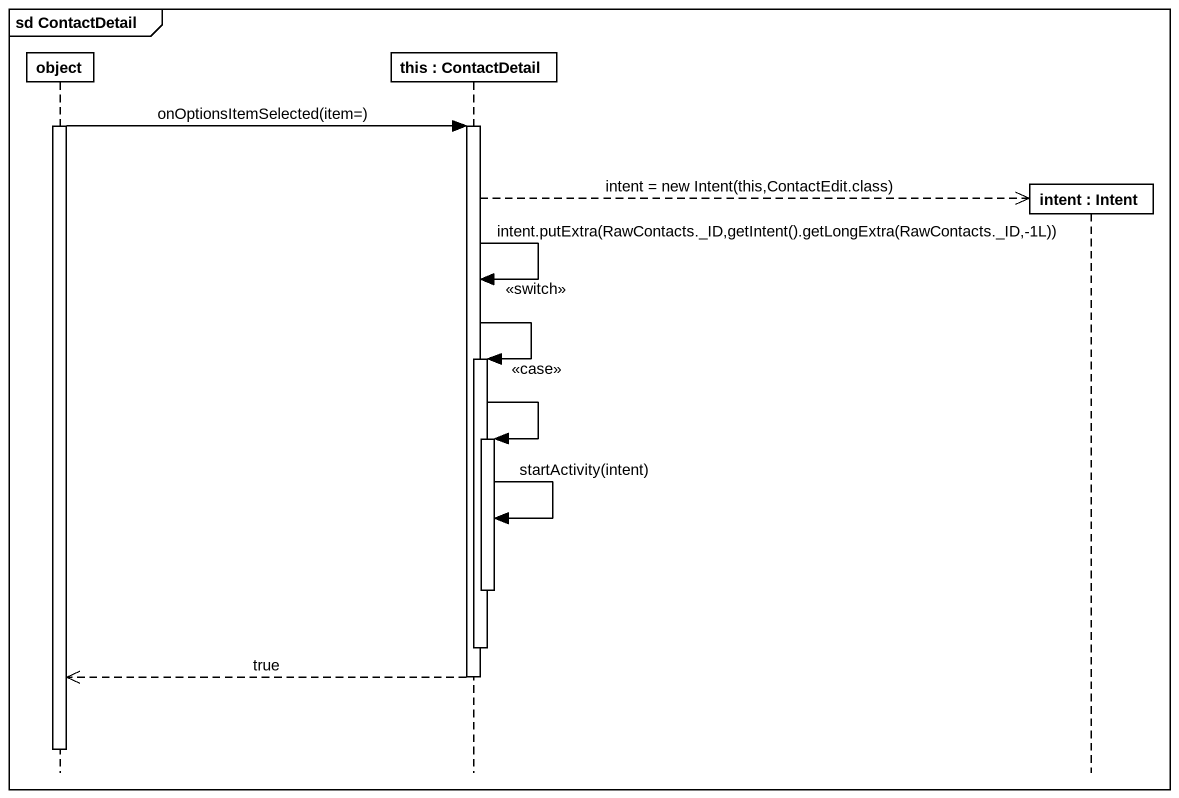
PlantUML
@startuml
mainframe sd ContactDetail
hide footbox
participant "object" as object_
participant "this : ContactDetail" as this
participant "intent : Intent" as intent

activate object_
object_ -> this : onOptionsItemSelected(item=)
activate this
this -->> intent ** : intent = new Intent(this,ContactEdit.class)
this -> this : intent.putExtra(RawContacts._ID,getIntent().getLongExtra(RawContacts._ID,-1L))
this -> this : <<switch>>
activate this
this -> this : <<case>>
activate this
this -> this : startActivity(intent)
deactivate this
deactivate this
this -->> object_ : true
deactivate this
deactivate object_
@enduml
